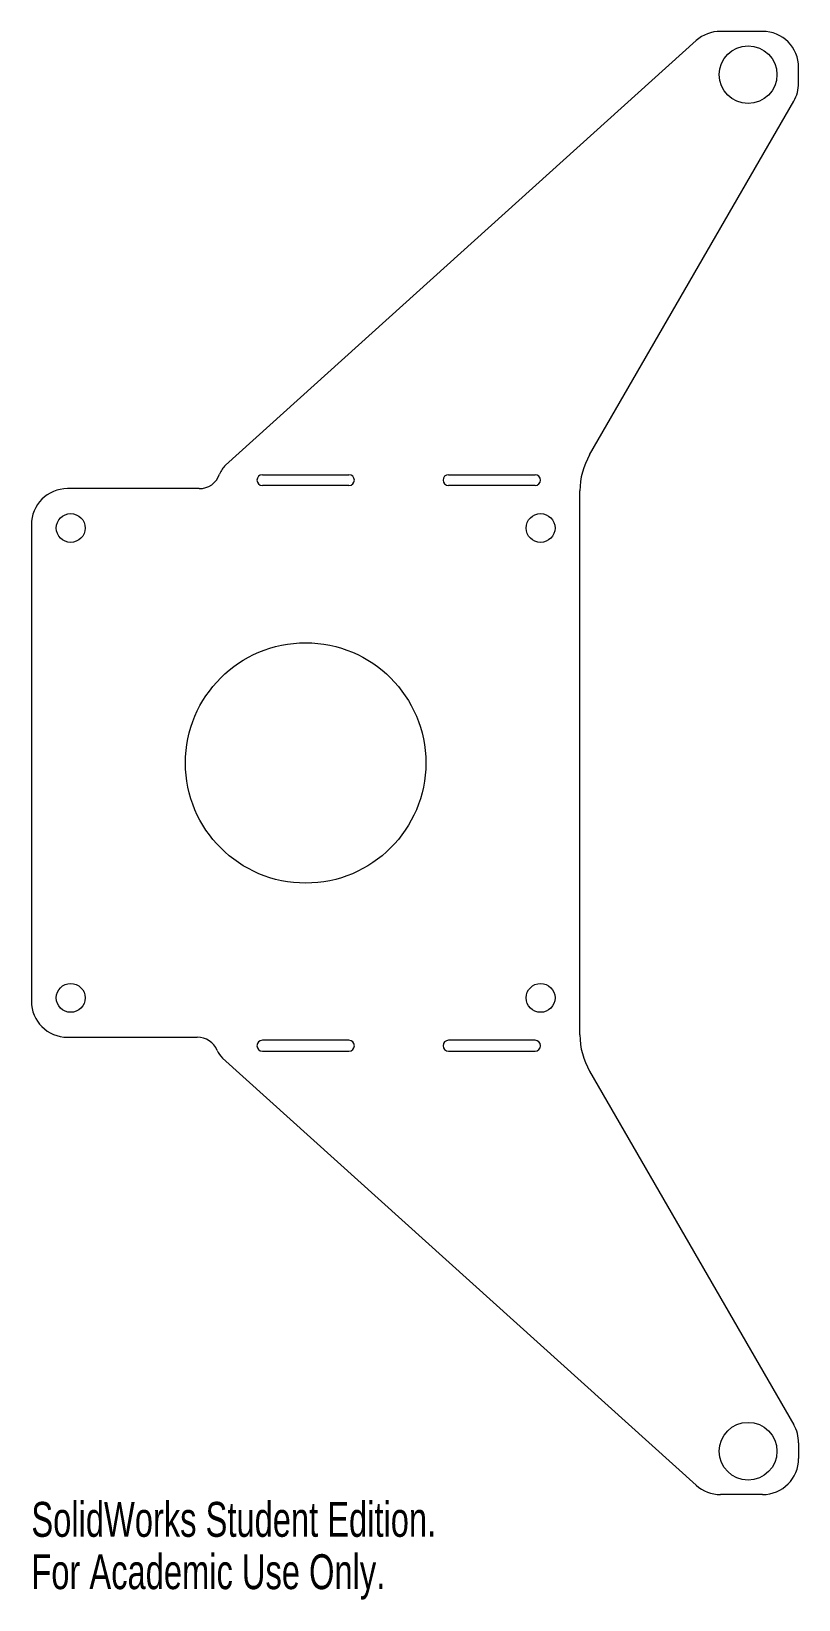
# Model space of a CAD drawing. Header units: millimetres. Extents: x -38 to 68, y -116 to 101.
import ezdxf

# ---------------------------------------------------------------- set-up
doc = ezdxf.new("R2010")
doc.units = ezdxf.units.MM
doc.styles.add('SLDTEXTSTYLE0', font='TXT', dxfattribs={"width": 0.7})

msp = doc.modelspace()

# ---------------------------------------------------------------- linework, layer by layer
at = {"color": 7, "linetype": 'Continuous', "lineweight": 15}
for p, q in [((54.12, 100.07), (-11.09, 41.25)), ((63.3, 101.36), (57.47, 101.36)), ((68.3, 94.18), (68.3, 96.36)), ((39.34, 42.68), (67.63, 91.68)), ((-6, 39.93), (6, 39.93)), ((19.79, 39.93), (31.79, 39.93)), ((-14.75, 38), (-33, 38)), ((6, 38.43), (-6, 38.43)), ((31.79, 38.43), (19.79, 38.43)), ((38, -37.68), (38, 37.68)), ((-38, 33), (-38, -33)), ((-33, -38), (-15.01, -38)), ((6, -38.43), (-6, -38.43)), ((31.79, -38.43), (19.79, -38.43)), ((54.12, -100.07), (-11.5, -40.88)), ((-6, -39.93), (6, -39.93)), ((19.79, -39.93), (31.79, -39.93)), ((39.34, -42.68), (67.63, -91.68)), ((68.3, -94.18), (68.3, -96.36)), ((63.3, -101.36), (57.47, -101.36))]:
    msp.add_line(p, q, dxfattribs=at)
for centre, radius in [((61.3, 95.36), 4), ((-32.55, 32.55), 2), ((32.55, 32.55), 2), ((0, 0), 16.65), ((-32.55, -32.55), 2), ((32.55, -32.55), 2), ((61.3, -95.36), 4)]:
    msp.add_circle(centre, radius, dxfattribs=at)
for centre, radius, start, end in [((57.47, 96.36), 5, 90, 132.0499), ((63.3, 96.36), 5, 0, 90), ((63.3, 94.18), 5, 330.0007, 0), ((48, 37.68), 10, 150.0007, 180), ((-14.75, 41), 3, 270, 340.7522), ((-9.08, 39.02), 3, 132.0499, 160.7522), ((-6, 39.18), 0.75, 90, 270), ((6, 39.18), 0.75, 270, 90), ((19.79, 39.18), 0.75, 90, 270), ((31.79, 39.18), 0.75, 270, 90), ((-33, 33), 5, 90, 180), ((-33, -33), 5, 180, 270), ((-15.01, -41), 3, 23.012, 90), ((-6, -39.18), 0.75, 90, 270), ((6, -39.18), 0.75, 270, 90), ((19.79, -39.18), 0.75, 90, 270), ((31.79, -39.18), 0.75, 270, 90), ((48, -37.68), 10, 180, 209.9993), ((-9.49, -38.65), 3, 203.012, 227.9501), ((63.3, -94.18), 5, 0, 29.9993), ((63.3, -96.36), 5, 270, 0), ((57.47, -96.36), 5, 227.9501, 270)]:
    msp.add_arc(centre, radius, start, end, dxfattribs=at)

# ---------------------------------------------------------------- texts
at = {"color": 7, "linetype": 'Continuous', "char_height": 4.8336, "attachment_point": 1, "style": 'SLDTEXTSTYLE0'}
for s, insert in [('SolidWorks Student Edition.', (-38, -102.38)), ('For Academic Use Only.', (-38, -109.63))]:
    msp.add_mtext(s, dxfattribs=dict(at, insert=insert))

doc.saveas('drawing.dxf')
